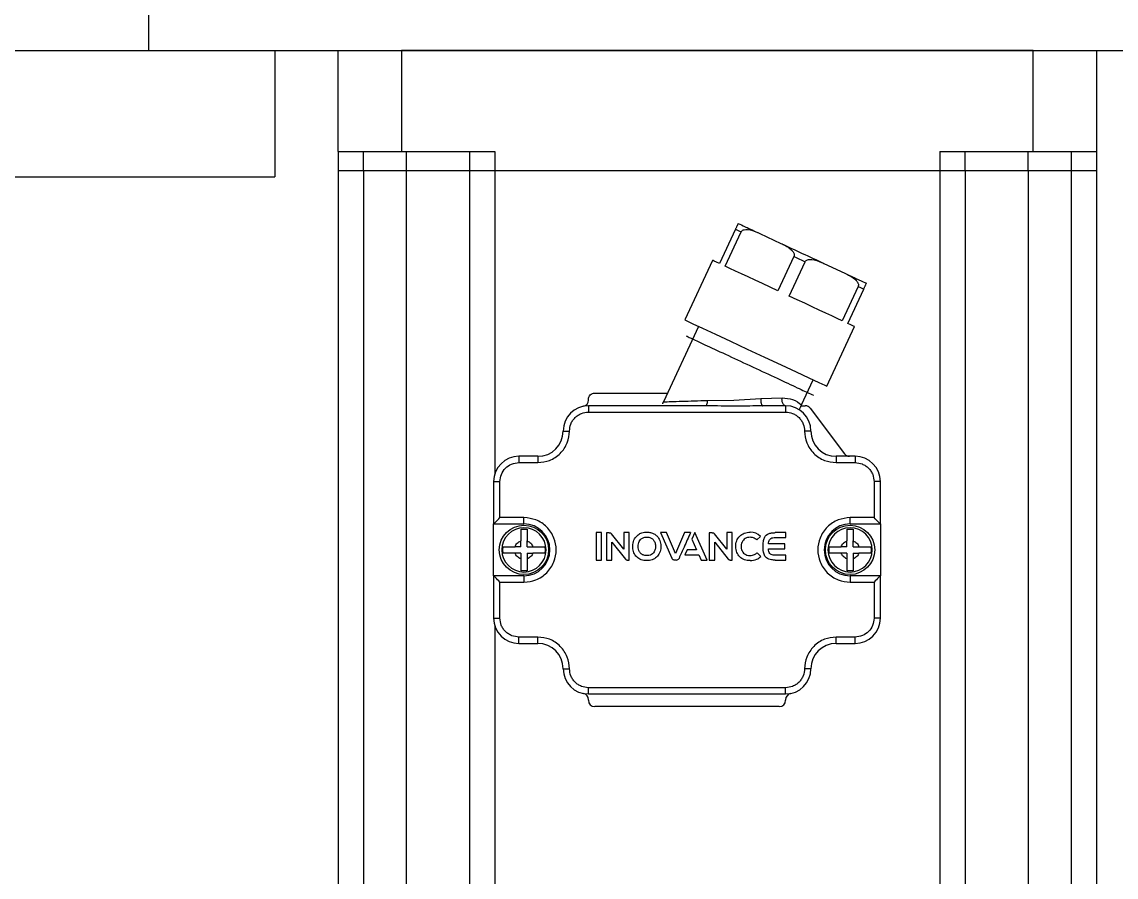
# Model space of a CAD drawing. Header units: millimetres. Extents: x 415 to 2018, y 500 to 823.
# Drawn here: x 1158.87 to 1167.52, y 691.69 to 698.46 of the extents above; entities that cross this region are included whole.
import ezdxf

# ---------------------------------------------------------------- set-up
doc = ezdxf.new("R2010")
doc.units = ezdxf.units.MM

msp = doc.modelspace()

# ---------------------------------------------------------------- linework, layer by layer
at = {"color": 161, "linetype": 'Continuous', "lineweight": 25, "true_color": 0x67adff}
for p, q in [((1159.8677, 699.0308), (1159.8677, 698.2308)), ((1157.3677, 698.2308), (1160.8677, 698.2308)), ((1160.8677, 698.2308), (1160.8677, 697.2308)), ((1160.8677, 698.2308), (1167.8677, 698.2308)), ((1161.3677, 697.4308), (1161.3677, 698.2308)), ((1161.8677, 698.2308), (1161.8677, 697.4308)), ((1166.8677, 698.2308), (1161.8677, 698.2308)), ((1166.8677, 697.4308), (1166.8677, 698.2308)), ((1167.3677, 698.2308), (1167.3677, 697.4308)), ((1161.3677, 697.4308), (1161.8677, 697.4308)), ((1161.3677, 697.4308), (1161.3677, 697.2808)), ((1161.5677, 697.2808), (1161.5677, 697.4308)), ((1161.8677, 697.4308), (1162.6077, 697.4308)), ((1161.9077, 697.2808), (1161.9077, 697.4308)), ((1162.4077, 697.4308), (1162.4077, 697.2808)), ((1162.6077, 697.4308), (1162.6077, 697.2808)), ((1166.1277, 697.4308), (1166.8677, 697.4308)), ((1166.1277, 697.4308), (1166.1277, 697.2808)), ((1166.3277, 697.2808), (1166.3277, 697.4308)), ((1166.8277, 697.2808), (1166.8277, 697.4308)), ((1166.8677, 697.4308), (1167.3677, 697.4308)), ((1167.1677, 697.4308), (1167.1677, 697.2808)), ((1167.3677, 697.4308), (1167.3677, 697.2808)), ((1157.3677, 697.2308), (1160.8677, 697.2308)), ((1161.3677, 697.2808), (1161.3677, 688.5508)), ((1161.3677, 697.2808), (1161.5677, 697.2808)), ((1161.5677, 697.2808), (1161.5677, 688.5508)), ((1161.5677, 697.2808), (1161.9077, 697.2808)), ((1161.9077, 688.5508), (1161.9077, 697.2808)), ((1161.9077, 697.2808), (1162.4077, 697.2808)), ((1162.4077, 697.2808), (1162.4077, 688.5508)), ((1162.4077, 697.2808), (1162.6077, 697.2808)), ((1162.6077, 697.2808), (1166.1277, 697.2808)), ((1162.6077, 697.2808), (1162.6077, 694.8833)), ((1166.1277, 697.2808), (1166.1277, 688.5508)), ((1166.1277, 697.2808), (1166.3277, 697.2808)), ((1166.3277, 697.2808), (1166.3277, 688.5508)), ((1166.3277, 697.2808), (1166.8277, 697.2808)), ((1166.8277, 697.2808), (1166.8277, 688.5508)), ((1166.8277, 697.2808), (1167.1677, 697.2808)), ((1167.1677, 697.2808), (1167.1677, 688.5508)), ((1167.1677, 697.2808), (1167.3677, 697.2808)), ((1167.3677, 697.2808), (1167.3677, 688.5508)), ((1164.5111, 696.8175), (1164.3843, 696.5457)), ((1164.4293, 696.5247), (1164.5561, 696.7966)), ((1164.7026, 696.7834), (1164.8695, 696.7056)), ((1164.9737, 696.6018), (1164.847, 696.3299)), ((1164.33, 696.571), (1164.1102, 696.0997)), ((1164.9368, 696.288), (1165.0636, 696.5599)), ((1165.2101, 696.5468), (1165.377, 696.469)), ((1165.4813, 696.3652), (1165.3545, 696.0933)), ((1165.3994, 696.0723), (1165.5262, 696.3442)), ((1164.219, 696.049), (1163.9405, 695.4518)), ((1165.234, 695.5757), (1165.4538, 696.047)), ((1165.0324, 695.4272), (1165.1253, 695.6264)), ((1163.3477, 695.4658), (1163.3477, 695.4708)), ((1163.3977, 695.5208), (1163.9727, 695.5208)), ((1164.498, 695.4643), (1164.7111, 695.4779)), ((1164.7111, 695.4779), (1164.8801, 695.4837)), ((1163.3477, 695.4208), (1163.3477, 695.3708)), ((1164.2756, 695.4208), (1163.3477, 695.4208)), ((1164.2909, 695.4637), (1164.498, 695.4643)), ((1164.9077, 695.4208), (1164.7264, 695.4208)), ((1164.9077, 695.4208), (1164.9077, 695.3708)), ((1165.0294, 695.4208), (1165.063, 695.4208)), ((1165.1027, 695.4008), (1165.3727, 695.0408)), ((1163.3477, 695.3708), (1164.9077, 695.3708)), ((1163.1477, 695.2208), (1163.1977, 695.2208)), ((1165.1077, 695.2208), (1165.0577, 695.2208)), ((1162.9477, 695.0208), (1162.7977, 695.0208)), ((1162.7977, 695.0208), (1162.7977, 694.9708)), ((1162.7977, 694.9708), (1162.9477, 694.9708)), ((1162.9477, 695.0208), (1162.9477, 694.9708)), ((1165.4577, 695.0208), (1165.3077, 695.0208)), ((1165.3077, 695.0208), (1165.3077, 694.9708)), ((1165.3077, 694.9708), (1165.4577, 694.9708)), ((1165.4577, 695.0208), (1165.4577, 694.9708)), ((1162.5977, 694.8208), (1162.5977, 694.4858)), ((1162.5977, 694.8208), (1162.6477, 694.8208)), ((1162.6477, 694.5358), (1162.6477, 694.8208)), ((1165.6077, 694.8208), (1165.6077, 694.5358)), ((1165.6577, 694.8208), (1165.6077, 694.8208)), ((1165.6577, 694.4858), (1165.6577, 694.8208)), ((1162.8377, 694.5358), (1162.6477, 694.5358)), ((1162.8377, 694.4858), (1162.8377, 694.5358)), ((1165.6077, 694.5358), (1165.4177, 694.5358)), ((1165.4177, 694.4858), (1165.4177, 694.5358)), ((1162.5977, 694.4858), (1162.8377, 694.4858)), ((1162.5977, 694.0758), (1162.5977, 694.4858)), ((1162.8127, 694.4456), (1162.8627, 694.4456)), ((1162.8127, 694.4456), (1162.8127, 694.3515)), ((1162.8627, 694.4456), (1162.8627, 694.3515)), ((1165.3927, 694.4456), (1165.4427, 694.4456)), ((1165.3927, 694.4456), (1165.3927, 694.3515)), ((1165.4177, 694.4858), (1165.6577, 694.4858)), ((1165.4427, 694.4456), (1165.4427, 694.3515)), ((1165.6577, 694.4858), (1165.6577, 694.0758)), ((1162.8127, 694.3058), (1162.8127, 694.3515)), ((1162.8627, 694.3058), (1162.8627, 694.3515)), ((1163.4511, 694.417), (1163.4084, 694.417)), ((1163.4084, 694.417), (1163.4084, 694.2001)), ((1163.4511, 694.2001), (1163.4511, 694.417)), ((1163.4895, 694.4168), (1163.4895, 694.1999)), ((1163.5129, 694.4168), (1163.4895, 694.4168)), ((1163.6271, 694.2865), (1163.5315, 694.4076)), ((1163.5326, 694.3417), (1163.6399, 694.2065)), ((1163.5326, 694.1999), (1163.5326, 694.3417)), ((1163.6271, 694.4171), (1163.6271, 694.2865)), ((1163.6702, 694.4171), (1163.6271, 694.4171)), ((1163.6702, 694.1999), (1163.6702, 694.4171)), ((1163.9172, 694.417), (1164.0082, 694.214)), ((1163.9654, 694.417), (1163.9172, 694.417)), ((1164.0363, 694.2512), (1163.9654, 694.417)), ((1164.1071, 694.417), (1164.0363, 694.2512)), ((1164.1554, 694.417), (1164.1071, 694.417)), ((1164.1888, 694.417), (1164.1662, 694.3666)), ((1164.1662, 694.3666), (1164.2036, 694.2808)), ((1164.2861, 694.2001), (1164.1888, 694.417)), ((1164.304, 694.4168), (1164.304, 694.1999)), ((1164.3274, 694.4168), (1164.304, 694.4168)), ((1164.4417, 694.2865), (1164.346, 694.4076)), ((1164.3471, 694.3417), (1164.4545, 694.2065)), ((1164.3471, 694.1999), (1164.3471, 694.3417)), ((1164.4848, 694.4171), (1164.4417, 694.4171)), ((1164.4417, 694.4171), (1164.4417, 694.2865)), ((1164.4848, 694.1999), (1164.4848, 694.4171)), ((1164.6795, 694.3596), (1164.7084, 694.3874)), ((1164.9084, 694.417), (1164.8263, 694.417)), ((1164.8272, 694.3791), (1164.9084, 694.3791)), ((1164.9084, 694.3791), (1164.9084, 694.417)), ((1165.3927, 694.3058), (1165.3927, 694.3515)), ((1165.4427, 694.3058), (1165.4427, 694.3515)), ((1162.6627, 694.2808), (1162.6711, 694.2808)), ((1162.6711, 694.2808), (1162.6729, 694.3058)), ((1162.6729, 694.2558), (1162.6711, 694.2808)), ((1162.8127, 694.3058), (1162.767, 694.3058)), ((1162.8127, 694.2558), (1162.767, 694.2558)), ((1162.8127, 694.2558), (1162.8127, 694.2101)), ((1162.8627, 694.3058), (1162.9084, 694.3058)), ((1162.8627, 694.2558), (1162.9084, 694.2558)), ((1162.8627, 694.2558), (1162.8627, 694.2101)), ((1163.0025, 694.3058), (1163.0044, 694.2808)), ((1163.0044, 694.2808), (1163.0025, 694.2558)), ((1163.0044, 694.2808), (1163.0127, 694.2808)), ((1164.1277, 694.2808), (1164.1096, 694.2405)), ((1164.2036, 694.2808), (1164.1277, 694.2808)), ((1164.7111, 694.2287), (1164.6817, 694.2584)), ((1164.9013, 694.3286), (1164.7716, 694.3286)), ((1164.7716, 694.2882), (1164.9013, 694.2882)), ((1164.9013, 694.2882), (1164.9013, 694.3286)), ((1165.2427, 694.2808), (1165.2511, 694.2808)), ((1165.2511, 694.2808), (1165.2529, 694.3058)), ((1165.2529, 694.2558), (1165.2511, 694.2808)), ((1165.3927, 694.3058), (1165.347, 694.3058)), ((1165.3927, 694.2558), (1165.347, 694.2558)), ((1165.3927, 694.2558), (1165.3927, 694.2101)), ((1165.4427, 694.3058), (1165.4884, 694.3058)), ((1165.4427, 694.2558), (1165.4884, 694.2558)), ((1165.4427, 694.2558), (1165.4427, 694.2101)), ((1165.5825, 694.3058), (1165.5844, 694.2808)), ((1165.5844, 694.2808), (1165.5825, 694.2558)), ((1165.5844, 694.2808), (1165.5927, 694.2808)), ((1162.8127, 694.2101), (1162.8127, 694.116)), ((1162.8627, 694.2101), (1162.8627, 694.116)), ((1163.4084, 694.2001), (1163.4511, 694.2001)), ((1163.4895, 694.1999), (1163.5326, 694.1999)), ((1163.6533, 694.1999), (1163.6702, 694.1999)), ((1164.043, 694.2001), (1164.0295, 694.2001)), ((1164.1096, 694.2405), (1164.221, 694.2405)), ((1164.221, 694.2405), (1164.239, 694.2001)), ((1164.239, 694.2001), (1164.2861, 694.2001)), ((1164.304, 694.1999), (1164.3471, 694.1999)), ((1164.4679, 694.1999), (1164.4848, 694.1999)), ((1164.8263, 694.2), (1164.9084, 694.2)), ((1164.9084, 694.2378), (1164.8272, 694.2378)), ((1164.9084, 694.2), (1164.9084, 694.2378)), ((1165.3927, 694.2101), (1165.3927, 694.116)), ((1165.4427, 694.2101), (1165.4427, 694.116)), ((1162.8627, 694.116), (1162.8127, 694.116)), ((1165.4427, 694.116), (1165.3927, 694.116)), ((1162.8377, 694.0758), (1162.5977, 694.0758)), ((1162.5977, 694.0758), (1162.5977, 693.7408)), ((1162.6477, 693.7408), (1162.6477, 694.0258)), ((1162.6477, 694.0258), (1162.8377, 694.0258)), ((1162.8377, 694.0758), (1162.8377, 694.0258)), ((1165.6577, 694.0758), (1165.4177, 694.0758)), ((1165.4177, 694.0758), (1165.4177, 694.0258)), ((1165.4177, 694.0258), (1165.6077, 694.0258)), ((1165.6077, 694.0258), (1165.6077, 693.7408)), ((1165.6577, 693.7408), (1165.6577, 694.0758)), ((1162.5977, 693.7408), (1162.6477, 693.7408)), ((1165.6577, 693.7408), (1165.6077, 693.7408)), ((1162.6077, 693.6784), (1162.6077, 688.5508)), ((1162.9477, 693.5908), (1162.7977, 693.5908)), ((1162.7977, 693.5408), (1162.7977, 693.5908)), ((1162.9477, 693.5408), (1162.9477, 693.5908)), ((1165.4577, 693.5908), (1165.3077, 693.5908)), ((1165.3077, 693.5408), (1165.3077, 693.5908)), ((1165.4577, 693.5408), (1165.4577, 693.5908)), ((1162.7977, 693.5408), (1162.9477, 693.5408)), ((1165.3077, 693.5408), (1165.4577, 693.5408)), ((1163.1477, 693.3408), (1163.1977, 693.3408)), ((1165.1077, 693.3408), (1165.0577, 693.3408)), ((1164.9077, 693.1908), (1163.3477, 693.1908)), ((1163.3477, 693.1408), (1163.3477, 693.1908)), ((1163.3477, 693.1408), (1164.9077, 693.1408)), ((1164.9077, 693.1408), (1164.9077, 693.1908)), ((1163.3477, 693.0908), (1163.3477, 693.0959)), ((1164.9077, 693.0959), (1164.9077, 693.0908)), ((1164.8577, 693.0408), (1163.3977, 693.0408))]:
    msp.add_line(p, q, dxfattribs=at)
for points in [[(1164.5111, 696.8175), (1164.5161, 696.8152), (1164.5212, 696.8129), (1164.5265, 696.8104), (1164.532, 696.8078), (1164.5378, 696.8051), (1164.5437, 696.8024), (1164.5498, 696.7995), (1164.5561, 696.7966)], [(1164.9737, 696.6018), (1164.985, 696.5966), (1164.9962, 696.5914), (1165.0074, 696.5861), (1165.0187, 696.5809), (1165.0299, 696.5756), (1165.0411, 696.5704), (1165.0524, 696.5652), (1165.0636, 696.5599)], [(1164.3843, 696.5457), (1164.3608, 696.5566), (1164.3437, 696.5646), (1164.3334, 696.5694), (1164.33, 696.571)], [(1164.847, 696.3299), (1164.7852, 696.3587), (1164.7248, 696.3869), (1164.6665, 696.4141), (1164.6109, 696.44), (1164.5588, 696.4643), (1164.5108, 696.4867), (1164.4674, 696.5069), (1164.4293, 696.5247)], [(1165.4813, 696.3652), (1165.4876, 696.3622), (1165.4937, 696.3594), (1165.4996, 696.3566), (1165.5053, 696.354), (1165.5108, 696.3514), (1165.5161, 696.3489), (1165.5213, 696.3465), (1165.5262, 696.3442)], [(1165.3545, 696.0933), (1165.3163, 696.1111), (1165.273, 696.1313), (1165.225, 696.1537), (1165.1728, 696.178), (1165.1173, 696.2039), (1165.0589, 696.2311), (1164.9985, 696.2593), (1164.9368, 696.288)], [(1164.1102, 696.0997), (1164.1265, 696.0921), (1164.1746, 696.0697), (1164.2515, 696.0338), (1164.3529, 695.9866), (1164.4729, 695.9306), (1164.6044, 695.8693), (1164.7398, 695.8061), (1164.8714, 695.7448), (1164.9913, 695.6889), (1165.0927, 695.6416), (1165.1697, 695.6057), (1165.2177, 695.5833), (1165.234, 695.5757)], [(1165.4538, 696.047), (1165.4503, 696.0486), (1165.44, 696.0534), (1165.423, 696.0613), (1165.3994, 696.0723)], [(1162.5977, 694.4858), (1162.5987, 694.4868), (1162.6015, 694.4896), (1162.6061, 694.4942), (1162.6124, 694.5004), (1162.6199, 694.508), (1162.6286, 694.5167), (1162.638, 694.526), (1162.6477, 694.5358)], [(1165.6577, 694.4858), (1165.6568, 694.4868), (1165.6539, 694.4896), (1165.6493, 694.4942), (1165.6431, 694.5004), (1165.6355, 694.508), (1165.6268, 694.5167), (1165.6175, 694.526), (1165.6077, 694.5358)], [(1162.6477, 694.0258), (1162.638, 694.0356), (1162.6286, 694.0449), (1162.6199, 694.0536), (1162.6124, 694.0612), (1162.6061, 694.0674), (1162.6015, 694.072), (1162.5987, 694.0748), (1162.5977, 694.0758)], [(1165.6577, 694.0758), (1165.6568, 694.0748), (1165.6539, 694.072), (1165.6493, 694.0674), (1165.6431, 694.0612), (1165.6355, 694.0536), (1165.6268, 694.0449), (1165.6175, 694.0356), (1165.6077, 694.0258)]]:
    msp.add_lwpolyline(points, dxfattribs=at)
for centre in [(1162.8377, 694.2808), (1165.4177, 694.2808)]:
    msp.add_circle(centre, 0.195, dxfattribs=at)
for centre, radius, start, end in [((1163.3477, 695.2208), 0.2, 90, 180), ((1163.2977, 695.4658), 0.05, 281.53696, 0), ((1164.9077, 695.2208), 0.2, 0, 90), ((1165.0627, 695.3708), 0.05, 36.86928, 89.68931), ((1162.9477, 695.2208), 0.2, 270, 0), ((1165.3077, 695.2208), 0.2, 180, 270), ((1165.4127, 695.0708), 0.05, 216.8699, 270), ((1162.7977, 694.8208), 0.2, 90, 180), ((1165.4577, 694.8208), 0.2, 0, 90), ((1162.8377, 694.2808), 0.175, 0, 180), ((1162.8377, 694.2808), 0.205, 270, 90), ((1165.4177, 694.2808), 0.205, 90, 270), ((1165.4177, 694.2808), 0.175, 0, 180), ((1164.6279, 694.3096), 0.1119, 44.04996, 90.06635), ((1162.8377, 694.2808), 0.175, 180, 0), ((1165.4177, 694.2808), 0.175, 180, 0), ((1164.043, 694.2235), 0.0234, 269.99605, 335.777), ((1162.7977, 693.7408), 0.2, 180, 270), ((1165.4577, 693.7408), 0.2, 270, 360), ((1162.9477, 693.3408), 0.2, 0, 90), ((1165.3077, 693.3408), 0.2, 90, 180), ((1163.3477, 693.3408), 0.2, 180, 270), ((1164.9077, 693.3408), 0.2, 270, 0), ((1163.2977, 693.0959), 0.05, 0, 78.46304), ((1164.9577, 693.0959), 0.05, 101.53696, 180), ((1163.3977, 693.0908), 0.05, 180, 270), ((1164.8577, 693.0908), 0.05, 270, 0)]:
    msp.add_arc(centre, radius, start, end, dxfattribs=at)
for points, knots in [([(1164.5323, 696.8629), (1164.5321, 696.8626), (1164.532, 696.8623), (1164.5264, 696.8504), (1164.5227, 696.8425), (1164.5181, 696.8326), (1164.5146, 696.825), (1164.5121, 696.8196), (1164.5111, 696.8175)], [0, 0, 0, 0, 0.02813333, 0.03455556, 0.04201938, 0.04502976, 0.04806827, 0.04999999, 0.04999999, 0.04999999, 0.04999999]), ([(1164.5323, 696.8629), (1164.5481, 696.8555), (1164.5799, 696.8406), (1164.6617, 696.8025), (1164.7026, 696.7834)], [0, 0, 0, 0, 0.0939701, 0.1879402, 0.1879402, 0.1879402, 0.1879402]), ([(1164.5561, 696.7966), (1164.5574, 696.7989), (1164.5603, 696.8039), (1164.5689, 696.8102), (1164.5847, 696.8157), (1164.626, 696.8158), (1164.6659, 696.8002), (1164.6965, 696.7862), (1164.7026, 696.7834)], [0, 0, 0, 0, 0.0069414, 0.0154302, 0.0287254, 0.054677, 0.137945, 0.1585645, 0.1585645, 0.1585645, 0.1585645]), ([(1164.8695, 696.7056), (1164.8958, 696.693), (1164.9282, 696.6775), (1164.9605, 696.648), (1164.9713, 696.6333), (1164.976, 696.6191), (1164.9766, 696.6096), (1164.9745, 696.604), (1164.9737, 696.6018)], [0, 0, 0, 0, 0.0892239, 0.1095917, 0.1332629, 0.1428101, 0.1524465, 0.158573, 0.158573, 0.158573, 0.158573]), ([(1164.8695, 696.7056), (1164.9262, 696.6791), (1165.0398, 696.6262), (1165.1533, 696.5732), (1165.2101, 696.5468)], [0, 0, 0, 0, 0.1879402, 0.3758804, 0.3758804, 0.3758804, 0.3758804]), ([(1165.0636, 696.5599), (1165.0649, 696.5622), (1165.0679, 696.5672), (1165.0765, 696.5735), (1165.0922, 696.579), (1165.1335, 696.5791), (1165.1734, 696.5635), (1165.2041, 696.5495), (1165.2101, 696.5468)], [0, 0, 0, 0, 0.0069414, 0.0154302, 0.0287255, 0.054677, 0.1379448, 0.1585645, 0.1585645, 0.1585645, 0.1585645]), ([(1165.377, 696.469), (1165.4033, 696.4564), (1165.4357, 696.4409), (1165.468, 696.4113), (1165.4789, 696.3966), (1165.4836, 696.3824), (1165.4841, 696.3729), (1165.4821, 696.3673), (1165.4813, 696.3652)], [0, 0, 0, 0, 0.0892238, 0.1095916, 0.1332628, 0.1428101, 0.1524466, 0.158573, 0.158573, 0.158573, 0.158573]), ([(1165.377, 696.469), (1165.4179, 696.4499), (1165.4997, 696.4117), (1165.5314, 696.3969), (1165.5473, 696.3895)], [0, 0, 0, 0, 0.0939701, 0.1879403, 0.1879403, 0.1879403, 0.1879403]), ([(1165.5262, 696.3442), (1165.5273, 696.3466), (1165.5298, 696.3518), (1165.5337, 696.3603), (1165.5386, 696.3709), (1165.546, 696.3868), (1165.5472, 696.3892), (1165.5473, 696.3895), (1165.5473, 696.3895)], [0, 0, 0, 0, 0.00218884, 0.0048656, 0.00905799, 0.01724129, 0.04349808, 0.05000004, 0.05000004, 0.05000004, 0.05000004]), ([(1164.1222, 695.9728), (1164.1298, 695.9692), (1164.145, 695.9621), (1164.2617, 695.9077), (1164.4277, 695.8303), (1164.6252, 695.7382), (1164.8232, 695.6459), (1164.9899, 695.5682), (1165.1064, 695.5138), (1165.1215, 695.5068), (1165.1291, 695.5032)], [0, 0, 0, 0, 0.139499, 0.277967, 0.416675, 0.555109, 0.693933, 0.833416, 0.972092, 1.111, 1.111, 1.111, 1.111]), ([(1163.3477, 695.4708), (1163.3485, 695.4774), (1163.35, 695.4905), (1163.3615, 695.507), (1163.3781, 695.5185), (1163.3912, 695.5201), (1163.3977, 695.5208)], [0, 0, 0, 0, 0.01958133, 0.03916285, 0.05874442, 0.07832583, 0.07832583, 0.07832583, 0.07832583]), ([(1164.7111, 695.4779), (1164.7111, 695.4712), (1164.711, 695.4608), (1164.7126, 695.4476), (1164.7145, 695.4382), (1164.7171, 695.4304), (1164.7201, 695.4248), (1164.7232, 695.4214), (1164.7254, 695.421), (1164.7264, 695.4208)], [0, 0, 0, 0, 0.01442119, 0.02237054, 0.03058737, 0.03887003, 0.04700729, 0.0548093, 0.06213079, 0.06213079, 0.06213079, 0.06213079]), ([(1164.9077, 695.4208), (1164.9057, 695.421), (1164.9016, 695.4214), (1164.8955, 695.4251), (1164.8898, 695.4313), (1164.8849, 695.44), (1164.8813, 695.4506), (1164.8794, 695.4619), (1164.8789, 695.4732), (1164.8797, 695.4803), (1164.8801, 695.4837)], [0, 0, 0, 0, 0.00858918, 0.01788594, 0.02772292, 0.03785377, 0.04798465, 0.0578215, 0.06711842, 0.07570748, 0.07570748, 0.07570748, 0.07570748]), ([(1164.8801, 695.4837), (1164.9091, 695.4808), (1164.9778, 695.4739), (1165.0124, 695.4443), (1165.0324, 695.4272)], [0, 0, 0, 0, 0.0702254, 0.1661771, 0.1661771, 0.1661771, 0.1661771]), ([(1163.9405, 695.4518), (1163.9394, 695.4496), (1163.9374, 695.4452), (1163.9346, 695.4392), (1163.9333, 695.4363), (1163.9326, 695.4349)], [0, 0, 0, 0, 0.0062089, 0.0124092, 0.01858886, 0.01858886, 0.01858886, 0.01858886]), ([(1163.9405, 695.4518), (1163.9601, 695.4525), (1164.0007, 695.4539), (1164.1124, 695.4576), (1164.22, 695.4613), (1164.2909, 695.4637)], [0, 0, 0, 0, 0.0844859, 0.1752822, 0.3506501, 0.3506501, 0.3506501, 0.3506501]), ([(1164.2756, 695.4208), (1164.2774, 695.4214), (1164.2811, 695.4226), (1164.286, 695.4322), (1164.2896, 695.4464), (1164.2905, 695.4581), (1164.2909, 695.4637)], [0, 0, 0, 0, 0.011553, 0.02388308, 0.03621325, 0.04776636, 0.04776636, 0.04776636, 0.04776636]), ([(1164.7264, 695.4208), (1164.658, 695.4193), (1164.5079, 695.416), (1164.3575, 695.4191), (1164.2756, 695.4208)], [0, 0, 0, 0, 0.2054658, 0.4508469, 0.4508469, 0.4508469, 0.4508469]), ([(1165.0324, 695.4272), (1165.0313, 695.425), (1165.0292, 695.4204), (1165.0258, 695.4131), (1165.0217, 695.4043), (1165.0167, 695.3936), (1165.015, 695.3899), (1165.0149, 695.3897), (1165.0149, 695.3897)], [0, 0, 0, 0, 0.00291119, 0.00581264, 0.01059424, 0.01962463, 0.03893677, 0.04144085, 0.04144085, 0.04144085, 0.04144085]), ([(1163.1977, 695.2208), (1163.1997, 695.2397), (1163.2028, 695.2688), (1163.2215, 695.3037), (1163.2409, 695.3276), (1163.2648, 695.347), (1163.2997, 695.3657), (1163.3288, 695.3688), (1163.3477, 695.3708)], [0, 0, 0, 0, 0.0563041, 0.0869117, 0.117573, 0.1481808, 0.178842, 0.2351461, 0.2351461, 0.2351461, 0.2351461]), ([(1164.9077, 695.3708), (1164.9266, 695.3688), (1164.9557, 695.3657), (1164.9907, 695.347), (1165.0145, 695.3276), (1165.0339, 695.3038), (1165.0526, 695.2688), (1165.0557, 695.2397), (1165.0577, 695.2208)], [0, 0, 0, 0, 0.0563041, 0.0869117, 0.117573, 0.1481807, 0.1788421, 0.2351462, 0.2351462, 0.2351462, 0.2351462]), ([(1162.9477, 694.9708), (1162.9792, 694.9742), (1163.0277, 694.9793), (1163.0859, 695.0105), (1163.1257, 695.0428), (1163.158, 695.0826), (1163.1892, 695.1408), (1163.1944, 695.1894), (1163.1977, 695.2208)], [0, 0, 0, 0, 0.0938401, 0.1448709, 0.1959551, 0.2469858, 0.2980701, 0.3919101, 0.3919101, 0.3919101, 0.3919101]), ([(1165.0577, 695.2208), (1165.0611, 695.1894), (1165.0663, 695.1408), (1165.0974, 695.0826), (1165.1297, 695.0428), (1165.1695, 695.0105), (1165.2277, 694.9793), (1165.2763, 694.9742), (1165.3077, 694.9708)], [0, 0, 0, 0, 0.0938401, 0.1448707, 0.195955, 0.2469857, 0.29807, 0.3919101, 0.3919101, 0.3919101, 0.3919101]), ([(1162.6477, 694.8208), (1162.65, 694.8405), (1162.6545, 694.8798), (1162.6892, 694.9294), (1162.7387, 694.964), (1162.7781, 694.9685), (1162.7977, 694.9708)], [0, 0, 0, 0, 0.0587444, 0.1174887, 0.1762332, 0.2349777, 0.2349777, 0.2349777, 0.2349777]), ([(1165.4577, 694.9708), (1165.4766, 694.9688), (1165.5057, 694.9657), (1165.5407, 694.947), (1165.5645, 694.9276), (1165.5839, 694.9038), (1165.6026, 694.8688), (1165.6057, 694.8397), (1165.6077, 694.8208)], [0, 0, 0, 0, 0.0563041, 0.0869117, 0.117573, 0.1481807, 0.178842, 0.235146, 0.235146, 0.235146, 0.235146]), ([(1162.8377, 694.0258), (1162.8698, 694.0292), (1162.9193, 694.0345), (1162.9787, 694.0663), (1163.0192, 694.0992), (1163.0524, 694.1398), (1163.0832, 694.1992), (1163.0989, 694.2808), (1163.0832, 694.3624), (1163.0524, 694.4218), (1163.0193, 694.4624), (1162.9787, 694.4953), (1162.9193, 694.5271), (1162.8698, 694.5324), (1162.8377, 694.5358)], [0, 0, 0, 0, 0.0957697, 0.1478503, 0.1999844, 0.2520648, 0.3041991, 0.3999689, 0.4957386, 0.547819, 0.5999533, 0.6520338, 0.704168, 0.7999377, 0.7999377, 0.7999377, 0.7999377]), ([(1165.4177, 694.5358), (1165.3856, 694.5324), (1165.3361, 694.5271), (1165.2767, 694.4953), (1165.2362, 694.4624), (1165.203, 694.4218), (1165.1723, 694.3624), (1165.1565, 694.2808), (1165.1723, 694.1992), (1165.203, 694.1398), (1165.2362, 694.0992), (1165.2767, 694.0663), (1165.3361, 694.0345), (1165.3856, 694.0292), (1165.4177, 694.0258)], [0, 0, 0, 0, 0.0957696, 0.1478502, 0.1999843, 0.2520649, 0.3041991, 0.3999688, 0.4957386, 0.547819, 0.5999532, 0.6520338, 0.704168, 0.7999377, 0.7999377, 0.7999377, 0.7999377]), ([(1162.767, 694.3058), (1162.7692, 694.3109), (1162.7736, 694.3212), (1162.7843, 694.3342), (1162.7973, 694.345), (1162.8076, 694.3493), (1162.8127, 694.3515)], [0, 0, 0, 0, 0.01666207, 0.03339403, 0.05004277, 0.06679368, 0.06679368, 0.06679368, 0.06679368]), ([(1162.8627, 694.3515), (1162.8678, 694.3493), (1162.8781, 694.345), (1162.8911, 694.3342), (1162.9019, 694.3213), (1162.9062, 694.311), (1162.9084, 694.3058)], [0, 0, 0, 0, 0.01664822, 0.03339597, 0.05004737, 0.06679691, 0.06679691, 0.06679691, 0.06679691]), ([(1163.5129, 694.4168), (1163.5149, 694.4166), (1163.519, 694.4163), (1163.5257, 694.4135), (1163.5293, 694.4098), (1163.5315, 694.4076)], [0, 0, 0, 0, 0.00617338, 0.01214899, 0.02140692, 0.02140692, 0.02140692, 0.02140692]), ([(1163.8198, 694.1958), (1163.8046, 694.196), (1163.7757, 694.1963), (1163.7365, 694.2155), (1163.7095, 694.2481), (1163.6967, 694.29), (1163.6984, 694.3356), (1163.7146, 694.3749), (1163.7407, 694.4022), (1163.7723, 694.4187), (1163.7966, 694.4205), (1163.8096, 694.4215)], [0, 0, 0, 0, 0.0452695, 0.0862283, 0.1267766, 0.1695282, 0.2152668, 0.2619425, 0.293696, 0.327556, 0.3664196, 0.3664196, 0.3664196, 0.3664196]), ([(1163.8676, 694.2657), (1163.8638, 694.2604), (1163.8561, 694.2495), (1163.8371, 694.2385), (1163.8131, 694.2341), (1163.7874, 694.2363), (1163.7649, 694.2478), (1163.7503, 694.2654), (1163.7399, 694.2925), (1163.7395, 694.3218), (1163.7486, 694.3479), (1163.7569, 694.3581), (1163.7609, 694.3631)], [0, 0, 0, 0, 0.0193817, 0.0399481, 0.0638914, 0.0922746, 0.115932, 0.1378407, 0.1597082, 0.2024223, 0.2225511, 0.2417636, 0.2417636, 0.2417636, 0.2417636]), ([(1163.7609, 694.3631), (1163.7673, 694.3683), (1163.7806, 694.3791), (1163.8069, 694.3832), (1163.8327, 694.3806), (1163.8556, 694.3681), (1163.8712, 694.3472), (1163.8788, 694.3212), (1163.879, 694.2924), (1163.8714, 694.2746), (1163.8676, 694.2657)], [0, 0, 0, 0, 0.0244833, 0.0505994, 0.0773495, 0.1017264, 0.1267697, 0.1535912, 0.1822832, 0.2113069, 0.2113069, 0.2113069, 0.2113069]), ([(1163.8096, 694.4215), (1163.8198, 694.4209), (1163.8395, 694.4197), (1163.8669, 694.4089), (1163.8937, 694.3888), (1163.9149, 694.3553), (1163.9232, 694.3112), (1163.9168, 694.2671), (1163.8962, 694.2293), (1163.8619, 694.2026), (1163.8341, 694.1981), (1163.8198, 694.1958)], [0, 0, 0, 0, 0.0305568, 0.0592266, 0.0872705, 0.1301981, 0.1750741, 0.2197857, 0.2616508, 0.3021341, 0.3452335, 0.3452335, 0.3452335, 0.3452335]), ([(1164.1554, 694.417), (1164.1383, 694.3791), (1164.108, 694.3114), (1164.0776, 694.2437), (1164.0643, 694.2139)], [0, 0, 0, 0, 0.1246044, 0.2225079, 0.2225079, 0.2225079, 0.2225079]), ([(1164.3274, 694.4168), (1164.3295, 694.4166), (1164.3335, 694.4163), (1164.3403, 694.4135), (1164.3438, 694.4098), (1164.346, 694.4076)], [0, 0, 0, 0, 0.00617549, 0.01214734, 0.02141154, 0.02141154, 0.02141154, 0.02141154]), ([(1164.6278, 694.1955), (1164.6119, 694.1967), (1164.5818, 694.1991), (1164.5428, 694.2231), (1164.5186, 694.2608), (1164.5103, 694.306), (1164.5177, 694.352), (1164.5418, 694.3914), (1164.5812, 694.4175), (1164.6118, 694.4201), (1164.6278, 694.4215)], [0, 0, 0, 0, 0.0474051, 0.0899758, 0.1326935, 0.1786184, 0.2255379, 0.2701978, 0.3141518, 0.3618173, 0.3618173, 0.3618173, 0.3618173]), ([(1164.6278, 694.3803), (1164.6207, 694.3799), (1164.6071, 694.379), (1164.5884, 694.3715), (1164.5732, 694.3593), (1164.5623, 694.3429), (1164.5561, 694.3236), (1164.5547, 694.3027), (1164.5583, 694.2816), (1164.5675, 694.2626), (1164.5825, 694.2476), (1164.6032, 694.2377), (1164.6191, 694.2367), (1164.6278, 694.2361)], [0, 0, 0, 0, 0.0212066, 0.0407688, 0.0596954, 0.0790034, 0.0990626, 0.1199271, 0.1412989, 0.1627705, 0.1824119, 0.2040718, 0.2300337, 0.2300337, 0.2300337, 0.2300337]), ([(1164.6795, 694.3596), (1164.6711, 694.3661), (1164.6558, 694.3781), (1164.6365, 694.3796), (1164.6278, 694.3803)], [0, 0, 0, 0, 0.03128374, 0.05696333, 0.05696333, 0.05696333, 0.05696333]), ([(1164.7299, 694.3085), (1164.7301, 694.3215), (1164.7304, 694.3448), (1164.7375, 694.3763), (1164.7525, 694.3983), (1164.7733, 694.4103), (1164.798, 694.4162), (1164.8162, 694.4167), (1164.8263, 694.417)], [0, 0, 0, 0, 0.0392707, 0.06998, 0.0957263, 0.1164555, 0.1408929, 0.1711938, 0.1711938, 0.1711938, 0.1711938]), ([(1164.7716, 694.3286), (1164.7721, 694.3347), (1164.7732, 694.3458), (1164.7788, 694.361), (1164.79, 694.3727), (1164.8072, 694.3785), (1164.8201, 694.3789), (1164.8272, 694.3791)], [0, 0, 0, 0, 0.01811944, 0.03373812, 0.04768734, 0.06525235, 0.08659705, 0.08659705, 0.08659705, 0.08659705]), ([(1165.347, 694.3058), (1165.3492, 694.3109), (1165.3536, 694.3212), (1165.3643, 694.3342), (1165.3773, 694.345), (1165.3876, 694.3493), (1165.3927, 694.3515)], [0, 0, 0, 0, 0.01666203, 0.03339399, 0.0500428, 0.06679379, 0.06679379, 0.06679379, 0.06679379]), ([(1165.4427, 694.3515), (1165.4478, 694.3493), (1165.4581, 694.345), (1165.4711, 694.3342), (1165.4819, 694.3213), (1165.4862, 694.311), (1165.4884, 694.3058)], [0, 0, 0, 0, 0.01664822, 0.03339597, 0.05004737, 0.06679691, 0.06679691, 0.06679691, 0.06679691]), ([(1162.6729, 694.3058), (1162.6785, 694.3058), (1162.6896, 694.3058), (1162.7174, 694.3058), (1162.7445, 694.3058), (1162.7614, 694.3058), (1162.767, 694.3058)], [0, 0, 0, 0, 0.02679093, 0.05357431, 0.08057528, 0.09406414, 0.09406414, 0.09406414, 0.09406414]), ([(1162.767, 694.2558), (1162.7552, 694.2558), (1162.7315, 694.2558), (1162.7004, 694.2558), (1162.6817, 694.2558), (1162.6748, 694.2558), (1162.6729, 694.2558)], [0, 0, 0, 0, 0.02825596, 0.05656185, 0.08384458, 0.09405538, 0.09405538, 0.09405538, 0.09405538]), ([(1162.8127, 694.2101), (1162.8076, 694.2123), (1162.7973, 694.2166), (1162.7843, 694.2274), (1162.7735, 694.2404), (1162.7692, 694.2506), (1162.767, 694.2558)], [0, 0, 0, 0, 0.01664563, 0.03339065, 0.05003937, 0.06678625, 0.06678625, 0.06678625, 0.06678625]), ([(1162.9084, 694.2558), (1162.9062, 694.2507), (1162.9019, 694.2404), (1162.8911, 694.2274), (1162.8782, 694.2166), (1162.8679, 694.2123), (1162.8627, 694.2101)], [0, 0, 0, 0, 0.01666203, 0.03339399, 0.05004268, 0.06679367, 0.06679367, 0.06679367, 0.06679367]), ([(1162.9084, 694.3058), (1162.9203, 694.3058), (1162.944, 694.3058), (1162.9751, 694.3058), (1162.9937, 694.3058), (1163.0006, 694.3058), (1163.0025, 694.3058)], [0, 0, 0, 0, 0.02825478, 0.05655957, 0.08384138, 0.09404533, 0.09404533, 0.09404533, 0.09404533]), ([(1163.0025, 694.2558), (1162.9969, 694.2558), (1162.9858, 694.2558), (1162.958, 694.2558), (1162.9309, 694.2558), (1162.914, 694.2558), (1162.9084, 694.2558)], [0, 0, 0, 0, 0.02679119, 0.05357472, 0.08057557, 0.09406405, 0.09406405, 0.09406405, 0.09406405]), ([(1164.6278, 694.2361), (1164.6392, 694.2375), (1164.6594, 694.2399), (1164.6749, 694.2528), (1164.6817, 694.2584)], [0, 0, 0, 0, 0.03373787, 0.05954554, 0.05954554, 0.05954554, 0.05954554]), ([(1164.8263, 694.2), (1164.8166, 694.2002), (1164.7991, 694.2007), (1164.7752, 694.206), (1164.7565, 694.216), (1164.7401, 694.2347), (1164.7305, 694.267), (1164.7301, 694.2934), (1164.7299, 694.3085)], [0, 0, 0, 0, 0.0290669, 0.0527174, 0.0727698, 0.0917979, 0.1259012, 0.171201, 0.171201, 0.171201, 0.171201]), ([(1164.8272, 694.2378), (1164.8211, 694.238), (1164.8098, 694.2383), (1164.7942, 694.2425), (1164.7811, 694.252), (1164.7735, 694.2685), (1164.7722, 694.2813), (1164.7716, 694.2882)], [0, 0, 0, 0, 0.01842313, 0.03395569, 0.04789433, 0.06556273, 0.08656502, 0.08656502, 0.08656502, 0.08656502]), ([(1165.2529, 694.3058), (1165.2585, 694.3058), (1165.2696, 694.3058), (1165.2974, 694.3058), (1165.3245, 694.3058), (1165.3414, 694.3058), (1165.347, 694.3058)], [0, 0, 0, 0, 0.02679119, 0.05357466, 0.08057551, 0.09406414, 0.09406414, 0.09406414, 0.09406414]), ([(1165.347, 694.2558), (1165.3352, 694.2558), (1165.3115, 694.2558), (1165.2804, 694.2558), (1165.2617, 694.2558), (1165.2548, 694.2558), (1165.2529, 694.2558)], [0, 0, 0, 0, 0.0282561, 0.05656213, 0.083845, 0.09405529, 0.09405529, 0.09405529, 0.09405529]), ([(1165.3927, 694.2101), (1165.3876, 694.2123), (1165.3773, 694.2166), (1165.3643, 694.2274), (1165.3535, 694.2404), (1165.3492, 694.2506), (1165.347, 694.2558)], [0, 0, 0, 0, 0.01664572, 0.03339062, 0.05003954, 0.06678647, 0.06678647, 0.06678647, 0.06678647]), ([(1165.4884, 694.2558), (1165.4862, 694.2507), (1165.4819, 694.2404), (1165.4711, 694.2274), (1165.4582, 694.2166), (1165.4479, 694.2123), (1165.4427, 694.2101)], [0, 0, 0, 0, 0.01666203, 0.03339399, 0.05004268, 0.06679367, 0.06679367, 0.06679367, 0.06679367]), ([(1165.4884, 694.3058), (1165.5003, 694.3058), (1165.524, 694.3058), (1165.5551, 694.3058), (1165.5737, 694.3058), (1165.5806, 694.3058), (1165.5825, 694.3058)], [0, 0, 0, 0, 0.02825492, 0.05655991, 0.08384181, 0.09404523, 0.09404523, 0.09404523, 0.09404523]), ([(1165.5825, 694.2558), (1165.5769, 694.2558), (1165.5658, 694.2558), (1165.538, 694.2558), (1165.5109, 694.2558), (1165.494, 694.2558), (1165.4884, 694.2558)], [0, 0, 0, 0, 0.02679094, 0.05357444, 0.08057535, 0.09406414, 0.09406414, 0.09406414, 0.09406414]), ([(1163.6533, 694.1999), (1163.6518, 694.2001), (1163.6489, 694.2003), (1163.6441, 694.2023), (1163.6415, 694.2049), (1163.6399, 694.2065)], [0, 0, 0, 0, 0.00443822, 0.00872808, 0.0153676, 0.0153676, 0.0153676, 0.0153676]), ([(1164.0295, 694.2001), (1164.027, 694.2004), (1164.0219, 694.2009), (1164.0138, 694.2052), (1164.0103, 694.2107), (1164.0082, 694.214)], [0, 0, 0, 0, 0.00772989, 0.01518435, 0.02676401, 0.02676401, 0.02676401, 0.02676401]), ([(1164.4679, 694.1999), (1164.4664, 694.2001), (1164.4635, 694.2003), (1164.4586, 694.2023), (1164.4561, 694.2049), (1164.4545, 694.2065)], [0, 0, 0, 0, 0.00446279, 0.00875479, 0.0153842, 0.0153842, 0.0153842, 0.0153842]), ([(1164.6278, 694.1955), (1164.6456, 694.1972), (1164.6768, 694.2002), (1164.7008, 694.2201), (1164.7111, 694.2287)], [0, 0, 0, 0, 0.05220114, 0.09175797, 0.09175797, 0.09175797, 0.09175797]), ([(1162.7977, 693.5908), (1162.7788, 693.5928), (1162.7497, 693.5959), (1162.7148, 693.6146), (1162.6909, 693.634), (1162.6715, 693.6578), (1162.6528, 693.6928), (1162.6497, 693.7219), (1162.6477, 693.7408)], [0, 0, 0, 0, 0.0563041, 0.0869116, 0.117573, 0.1481807, 0.1788419, 0.2351462, 0.2351462, 0.2351462, 0.2351462]), ([(1165.6077, 693.7408), (1165.6055, 693.7211), (1165.6009, 693.6818), (1165.5663, 693.6323), (1165.5167, 693.5976), (1165.4774, 693.5931), (1165.4577, 693.5908)], [0, 0, 0, 0, 0.0587445, 0.117489, 0.1762333, 0.2349777, 0.2349777, 0.2349777, 0.2349777]), ([(1163.1977, 693.3408), (1163.1944, 693.3722), (1163.1892, 693.4208), (1163.158, 693.479), (1163.1257, 693.5188), (1163.086, 693.5511), (1163.0277, 693.5823), (1162.9792, 693.5874), (1162.9477, 693.5908)], [0, 0, 0, 0, 0.0938401, 0.1448709, 0.195955, 0.2469857, 0.2980699, 0.3919101, 0.3919101, 0.3919101, 0.3919101]), ([(1165.3077, 693.5908), (1165.2763, 693.5874), (1165.2277, 693.5823), (1165.1695, 693.5511), (1165.1297, 693.5188), (1165.0974, 693.4791), (1165.0663, 693.4208), (1165.0611, 693.3722), (1165.0577, 693.3408)], [0, 0, 0, 0, 0.0938402, 0.1448707, 0.1959551, 0.2469856, 0.2980701, 0.3919101, 0.3919101, 0.3919101, 0.3919101]), ([(1163.3477, 693.1908), (1163.3288, 693.1928), (1163.2997, 693.1959), (1163.2648, 693.2146), (1163.2409, 693.234), (1163.2215, 693.2578), (1163.2028, 693.2928), (1163.1997, 693.3219), (1163.1977, 693.3408)], [0, 0, 0, 0, 0.0563041, 0.0869116, 0.1175729, 0.1481806, 0.1788421, 0.235146, 0.235146, 0.235146, 0.235146]), ([(1165.0577, 693.3408), (1165.0557, 693.3219), (1165.0526, 693.2928), (1165.0339, 693.2579), (1165.0145, 693.234), (1164.9907, 693.2146), (1164.9557, 693.1959), (1164.9266, 693.1928), (1164.9077, 693.1908)], [0, 0, 0, 0, 0.0563039, 0.0869115, 0.117573, 0.1481807, 0.1788419, 0.235146, 0.235146, 0.235146, 0.235146])]:
    msp.add_open_spline(points, degree=3, knots=knots, dxfattribs=at)

doc.saveas('drawing.dxf')
